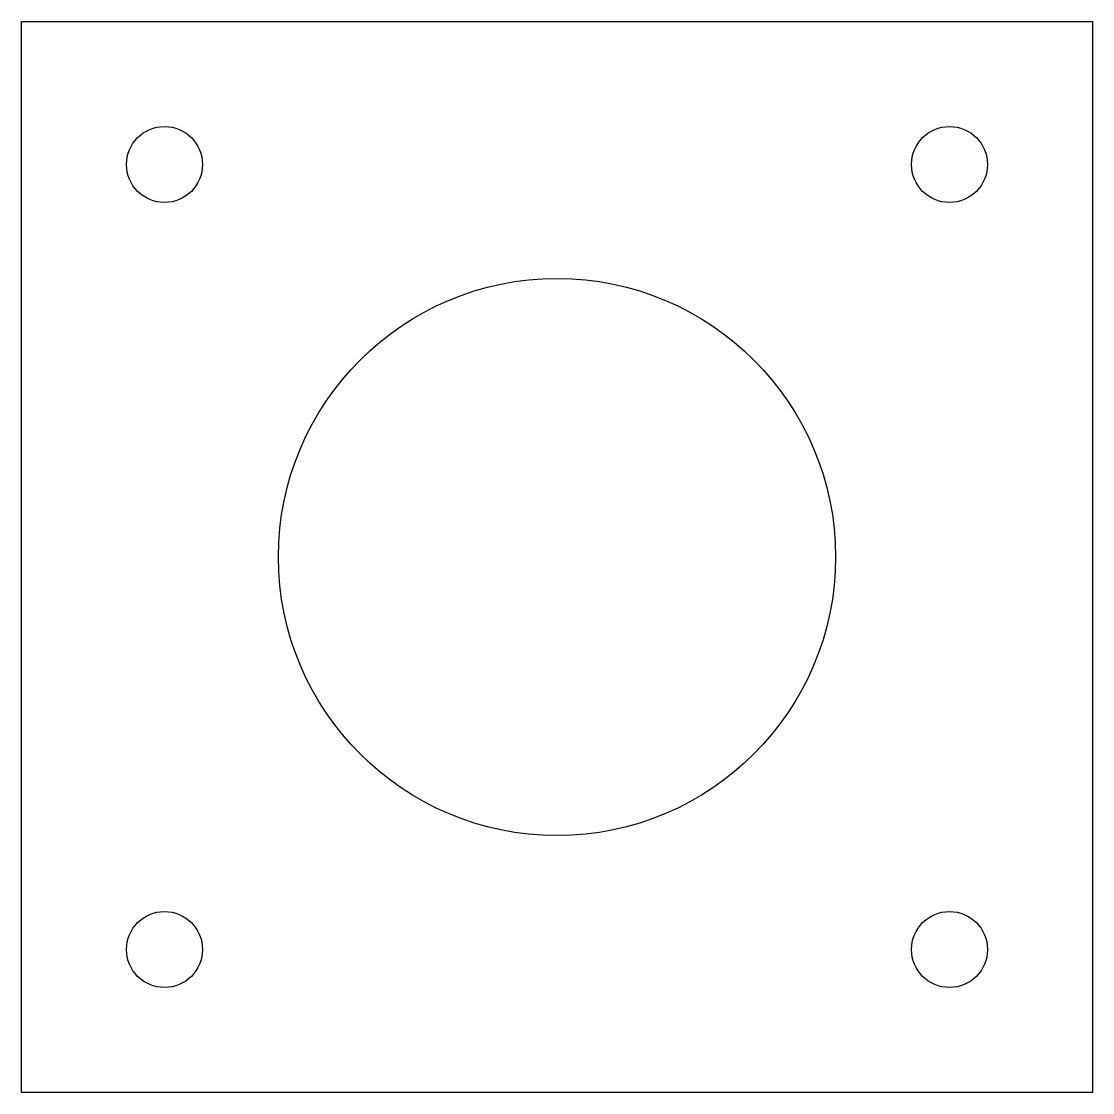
# Model space of a CAD drawing. Header units: millimetres. Extents: x 0 to 42.3, y 0 to 42.3.
import ezdxf

# ---------------------------------------------------------------- set-up
doc = ezdxf.new("R2010")
doc.units = ezdxf.units.MM

msp = doc.modelspace()

# ---------------------------------------------------------------- linework, layer by layer
at = {"color": 7, "linetype": 'Continuous', "lineweight": 25}
for p, q in [((0, 42.3), (42.3, 42.3)), ((0, 0), (0, 42.3)), ((42.3, 42.3), (42.3, 0)), ((42.3, 0), (0, 0))]:
    msp.add_line(p, q, dxfattribs=at)
for centre, radius in [((5.65, 36.65), 1.5), ((36.65, 36.65), 1.5), ((21.15, 21.15), 11), ((5.65, 5.65), 1.5), ((36.65, 5.65), 1.5)]:
    msp.add_circle(centre, radius, dxfattribs=at)

doc.saveas('drawing.dxf')
